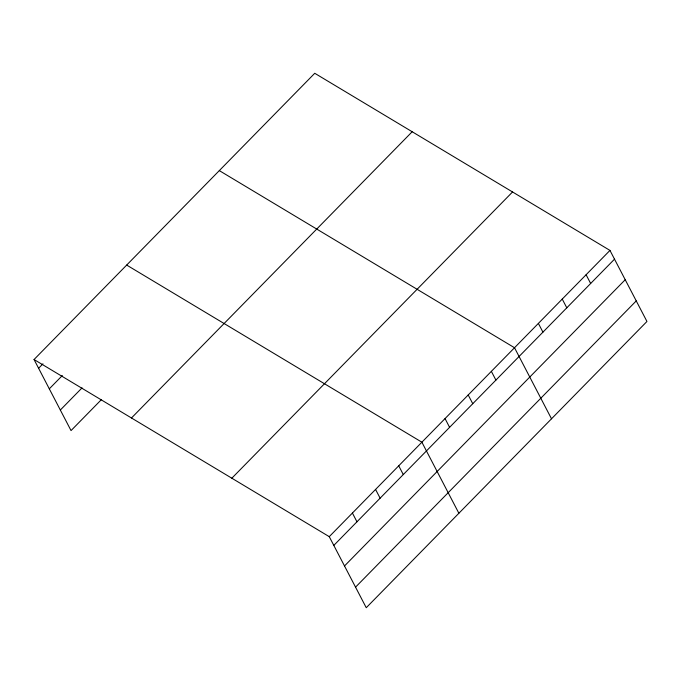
<?xml version="1.0" encoding="UTF-8"?>
<svg xmlns="http://www.w3.org/2000/svg" width="681" height="681" viewBox="0 0 681 681"><rect width="100%" height="100%" fill="white"/><g stroke="black" fill="none" stroke-linecap="round" stroke-linejoin="round"><path stroke-width="1.02" d="M34.05 359.525L314.75 73.284L609.963 250.412L646.95 321.475L366.25 607.716L329.255 536.662L34.05 359.525L71.037 430.588L101.435 399.585M38.604 368.276L42.946 363.841M49.304 388.834L62.329 375.554M60.337 410.022L82.043 387.881M131.467 417.981L412.175 131.739M231.838 478.207L512.546 191.965M329.255 536.662L609.963 250.412M333.809 545.404L614.509 259.163M344.509 565.971L625.218 279.721M355.542 587.158L636.25 300.908M219.316 170.608L514.521 347.744L551.508 418.798M126.683 265.071L421.888 442.199L458.875 513.253M586.103 274.749L590.657 283.492M562.242 299.078L566.796 307.821M538.382 323.407L542.936 332.149M491.367 371.358L495.913 380.1M468.205 394.971L472.759 403.714M445.051 418.585L449.596 427.327M398.734 465.821L403.28 474.563M375.571 489.435L380.126 498.177M352.417 513.048L356.963 521.791"/></g></svg>
